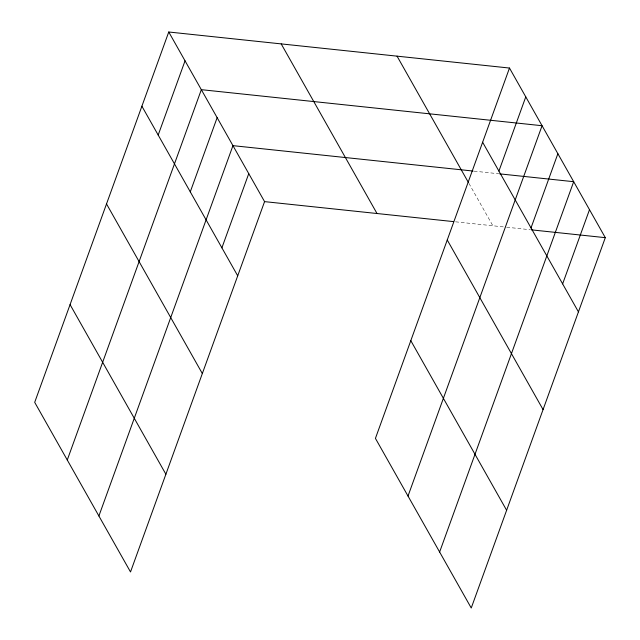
<?xml version="1.0" encoding="UTF-8"?>
<svg xmlns="http://www.w3.org/2000/svg" width="640" height="640" viewBox="0 0 640 640"><rect width="100%" height="100%" fill="white"/><g stroke="black" fill="none" stroke-linecap="round" stroke-linejoin="round"><path stroke-width="0.48" stroke-dasharray="3.2 2.4" d="M474.064 171.152L498.72 173.76M455.552 221.824L505.688 227.128M506.672 227.232L530.344 229.736M468.912 183.368L492.864 225.776"/><path stroke-width="0.96" d="M168.752 32L34.696 402.336L130.512 571.952L264.568 201.624L168.752 32L509.488 68.048L605.304 237.664L471.248 608L375.432 438.376L509.488 68.048M158.184 135.04L185.04 60.832M67.272 460L201.336 89.672L542.064 125.72L408.008 496.048M190.28 191.864L217.144 117.656M98.896 515.976L232.952 145.648L473.08 171.048M221.896 247.84L248.76 173.632M498.912 171.088L525.776 96.88M531.016 227.912L557.872 153.704M439.624 552.024L573.688 181.696L499.712 173.864M562.632 283.888L589.496 209.68M264.568 201.624L453.592 221.616M531.328 229.84L605.304 237.664M482.624 142.248L578.44 311.872M397.048 56.152L468.432 182.52M447.248 239.976L543.064 409.592M281.2 43.896L377.016 213.52M410.8 340.656L506.624 510.28M141.896 106.208L237.712 275.824M106.52 203.928L202.336 373.552M70.072 304.608L165.888 474.232"/></g></svg>
